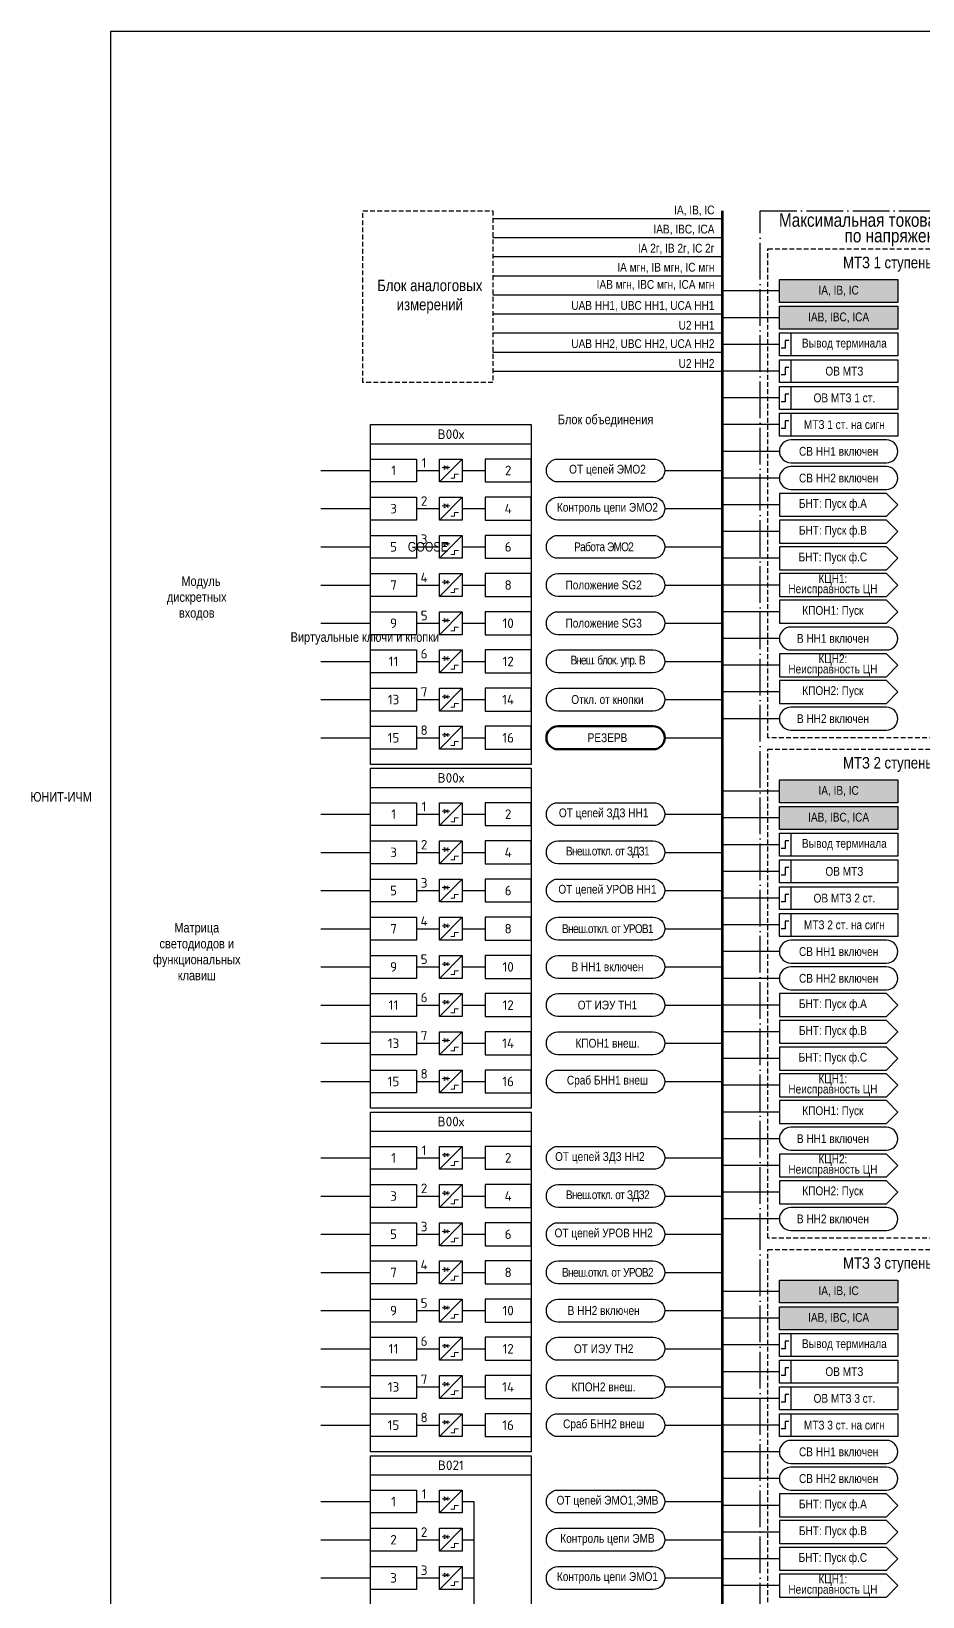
# Model space of a CAD drawing. Header units: millimetres. Extents: x 1657 to 8204, y -558 to 594.
# Drawn here: x 5113.2 to 5346.5, y 171.1 to 581 of the extents above; entities that cross this region are included whole.
import ezdxf
from ezdxf.enums import TextEntityAlignment as Align

# ---------------------------------------------------------------- set-up
doc = ezdxf.new("R2010")
doc.units = ezdxf.units.MM
doc.linetypes.add('ACAD_ISO04W100', pattern=[30, 24, -3, 0, -3])
doc.linetypes.add('штриховая2', pattern=[0.375, 0.25, -0.125])
doc.layers.add('_ОРЗ_0.3', color=7, linetype='Continuous', lineweight=30)
doc.layers.add('TEXT', color=7, linetype='Continuous', lineweight=25)
doc.layers.add('Основная', color=7, linetype='Continuous')
doc.styles.add('2.5_Gost_RD', font='ARIALN.TTF', dxfattribs={"height": 2.5})
doc.styles.add('2.5_ISOCPEUR', font='isocpeur.ttf', dxfattribs={"width": 0.9, "height": 2.5})
doc.styles.add('2.5_ISOCPEUR_1', font='isocpeur.ttf', dxfattribs={"height": 2.5})
doc.styles.add('3.5_Gost_RD', font='ARIALN.TTF', dxfattribs={"height": 3.5})

# ---------------------------------------------------------------- blocks, each defined once
blk = doc.blocks.new('*U42')
at = {"layer": 'Основная', "color": 0}
for p, q in [((0, 0), (2, 0)), ((2, 0), (40, 0)), ((40, 0), (42, 0))]:
    blk.add_line(p, q, dxfattribs=at)
blk = doc.blocks.new('*U55')
at = {"lineweight": 13, "ltscale": 0.25}
blk.add_line((20.25, 1.25), (20.25, 0.25), dxfattribs=at)
for points in [[(0, 3), (12, 3), (12, -3), (0, -3)], [(18, 3), (24, 3), (24, -3), (18, -3)]]:
    blk.add_lwpolyline(points, close=True)
blk.add_lwpolyline([(20.25, 0.75), (19.25, 1.25), (19.25, 0.25), (20.25, 0.75)], dxfattribs=at)
at = {"lineweight": 13, "flags": 128}
for points in [[(19.5, 1.5, 0, 0, 0), (19.5, 2, 0.25, 0, 0), (19.5, 2.5, 0, 0, 0)], [(20, 1.5, 0, 0, 0), (20, 2, 0.25, 0, 0), (20, 2.5, 0, 0, 0)]]:
    blk.add_lwpolyline(points, format="xyseb", dxfattribs=at)
at = {"layer": 'Основная', "color": 0}
blk.add_line((12, 0), (18, 0), dxfattribs=at)
at = {"layer": 'Основная', "ltscale": 0.25}
blk.add_line((24, 3), (18, -3), dxfattribs=at)
at = {"layer": 'Основная', "color": 0, "lineweight": 13}
blk.add_line((18.75, 0.75), (20.75, 0.75), dxfattribs=at)
for p, q in [((21, -2), (22, -2)), ((22, -1), (23, -1)), ((22, -2), (22, -1))]:
    blk.add_line(p, q, dxfattribs=at).dxf.unprotected_set("ltscale", 0)
at = {"layer": 'Основная', "style": '2.5_ISOCPEUR'}
for tag, p in [('ОУ', (3, 6)), ('В', (6, 0)), ('K', (14, 2))]:
    blk.add_attdef(tag, text='', height=2.5, dxfattribs=at).set_placement(p, align=Align.MIDDLE_CENTER)
blk = doc.blocks.new('*U53')
blk.add_lwpolyline([(0, 3), (-12, 3), (-12, -3), (0, -3)], close=True)
at = {"layer": 'Основная', "style": '2.5_ISOCPEUR'}
for tag, p in [('ОУ', (-7, 10)), ('В', (-6, 0))]:
    blk.add_attdef(tag, text='', height=2.5, dxfattribs=at).set_placement(p, align=Align.MIDDLE_CENTER)

msp = doc.modelspace()

# ---------------------------------------------------------------- hatches: boundary and pattern name
at = {"ltscale": 100, "true_color": 0xf7941d}
h = msp.add_hatch(color=30, dxfattribs=at)
h.dxf.hatch_style = 1
h.paths.add_polyline_path([(5309, 516), (5340, 516), (5340, 510), (5309, 510)])
h = msp.add_hatch(color=30, dxfattribs=at)
h.dxf.hatch_style = 1
h.paths.add_polyline_path([(5309, 509), (5340, 509), (5340, 503), (5309, 503)])
h = msp.add_hatch(color=30, dxfattribs=at)
h.dxf.hatch_style = 1
h.paths.add_polyline_path([(5309, 385), (5340, 385), (5340, 379), (5309, 379)])
h = msp.add_hatch(color=30, dxfattribs=at)
h.dxf.hatch_style = 1
h.paths.add_polyline_path([(5309, 378), (5340, 378), (5340, 372), (5309, 372)])
h = msp.add_hatch(color=30, dxfattribs=at)
h.dxf.hatch_style = 1
h.paths.add_polyline_path([(5309, 254), (5340, 254), (5340, 248), (5309, 248)])
h = msp.add_hatch(color=30, dxfattribs=at)
h.dxf.hatch_style = 1
h.paths.add_polyline_path([(5309, 247), (5340, 247), (5340, 241), (5309, 241)])

# ---------------------------------------------------------------- linework, layer by layer
at = {"lineweight": 100, "ltscale": 100}
msp.add_line((5294, 534), (5294, -224), dxfattribs=at)
at = {"ltscale": 100}
for p, q in [((5234, 532), (5294, 532)), ((5234, 527), (5294, 527)), ((5234, 522), (5294, 522)), ((5234, 517), (5294, 517)), ((5309, 513), (5294, 513)), ((5234, 512), (5294, 512)), ((5234, 507), (5294, 507)), ((5309, 506), (5294, 506)), ((5234, 502), (5294, 502)), ((5234, 497), (5294, 497)), ((5309, 499), (5294, 499)), ((5234, 492), (5294, 492)), ((5309, 492), (5294, 492)), ((5309, 485), (5294, 485)), ((5309, 478), (5294, 478)), ((5309, 471), (5294, 471)), ((5279, 466), (5294, 466)), ((5309, 464), (5294, 464)), ((5279, 456), (5294, 456)), ((5309, 457), (5294, 457)), ((5309, 450), (5294, 450)), ((5279, 446), (5294, 446)), ((5309, 443), (5294, 443)), ((5279, 436), (5294, 436)), ((5309, 436), (5294, 436)), ((5309, 429), (5294, 429)), ((5279, 426), (5294, 426)), ((5309, 422), (5294, 422)), ((5279, 416), (5294, 416)), ((5309, 415), (5294, 415)), ((5279, 406), (5294, 406)), ((5309, 408), (5294, 408)), ((5309, 401), (5294, 401)), ((5279, 396), (5294, 396)), ((5309, 382), (5294, 382)), ((5279, 376), (5294, 376)), ((5309, 375), (5294, 375)), ((5279, 366), (5294, 366)), ((5309, 368), (5294, 368)), ((5309, 361), (5294, 361)), ((5279, 356), (5294, 356)), ((5309, 354), (5294, 354)), ((5279, 346), (5294, 346)), ((5309, 347), (5294, 347)), ((5309, 340), (5294, 340)), ((5279, 336), (5294, 336)), ((5309, 333), (5294, 333)), ((5279, 326), (5294, 326)), ((5309, 326), (5294, 326)), ((5279, 316), (5294, 316)), ((5309, 319), (5294, 319)), ((5309, 312), (5294, 312)), ((5279, 306), (5294, 306)), ((5309, 305), (5294, 305)), ((5309, 298), (5294, 298)), ((5309, 291), (5294, 291)), ((5279, 286), (5294, 286)), ((5309, 284), (5294, 284)), ((5279, 276), (5294, 276)), ((5309, 277), (5294, 277)), ((5309, 270), (5294, 270)), ((5279, 266), (5294, 266)), ((5279, 256), (5294, 256)), ((5309, 251), (5294, 251)), ((5279, 246), (5294, 246)), ((5309, 244), (5294, 244)), ((5279, 236), (5294, 236)), ((5309, 237), (5294, 237)), ((5309, 230), (5294, 230)), ((5279, 226), (5294, 226)), ((5309, 223), (5294, 223)), ((5279, 216), (5294, 216)), ((5309, 216), (5294, 216)), ((5309, 209), (5294, 209)), ((5309, 202), (5294, 202)), ((5229, 196), (5229, 136)), ((5279, 196), (5294, 196)), ((5309, 195), (5294, 195)), ((5279, 186), (5294, 186)), ((5309, 188), (5294, 188)), ((5309, 181), (5294, 181)), ((5279, 176), (5294, 176)), ((5309, 174), (5294, 174))]:
    msp.add_line(p, q, dxfattribs=at)
for points in [[(5134, 581), (6134, 581), (6134, -464), (5134, -464)], [(5309, 516), (5340, 516), (5340, 510), (5309, 510)], [(5309, 509), (5340, 509), (5340, 503), (5309, 503)], [(5309, 502), (5312, 502), (5312, 496), (5309, 496)], [(5309, 502), (5340, 502), (5340, 496), (5309, 496)], [(5309, 495), (5312, 495), (5312, 489), (5309, 489)], [(5309, 495), (5340, 495), (5340, 489), (5309, 489)], [(5309, 488), (5312, 488), (5312, 482), (5309, 482)], [(5309, 488), (5340, 488), (5340, 482), (5309, 482)], [(5309, 481), (5312, 481), (5312, 475), (5309, 475)], [(5309, 481), (5340, 481), (5340, 475), (5309, 475)], [(5309, 385), (5340, 385), (5340, 379), (5309, 379)], [(5309, 378), (5340, 378), (5340, 372), (5309, 372)], [(5309, 371), (5312, 371), (5312, 365), (5309, 365)], [(5309, 371), (5340, 371), (5340, 365), (5309, 365)], [(5309, 364), (5312, 364), (5312, 358), (5309, 358)], [(5309, 364), (5340, 364), (5340, 358), (5309, 358)], [(5309, 357), (5312, 357), (5312, 351), (5309, 351)], [(5309, 357), (5340, 357), (5340, 351), (5309, 351)], [(5309, 350), (5312, 350), (5312, 344), (5309, 344)], [(5309, 350), (5340, 350), (5340, 344), (5309, 344)], [(5309, 254), (5340, 254), (5340, 248), (5309, 248)], [(5309, 247), (5340, 247), (5340, 241), (5309, 241)], [(5309, 240), (5312, 240), (5312, 234), (5309, 234)], [(5309, 240), (5340, 240), (5340, 234), (5309, 234)], [(5309, 233), (5312, 233), (5312, 227), (5309, 227)], [(5309, 233), (5340, 233), (5340, 227), (5309, 227)], [(5309, 226), (5312, 226), (5312, 220), (5309, 220)], [(5309, 226), (5340, 226), (5340, 220), (5309, 220)], [(5309, 219), (5312, 219), (5312, 213), (5309, 213)], [(5309, 219), (5340, 219), (5340, 213), (5309, 213)]]:
    msp.add_lwpolyline(points, close=True, dxfattribs=at)
at = {"linetype": 'штриховая2', "ltscale": 5}
for points in [[(5200, 534), (5234, 534), (5234, 489), (5200, 489)], [(5306, 524), (5387, 524), (5387, 396), (5306, 396)], [(5306, 393), (5387, 393), (5387, 265), (5306, 265)], [(5306, 262), (5387, 262), (5387, 134), (5306, 134)]]:
    msp.add_lwpolyline(points, close=True, dxfattribs=at)
at = {"color": 251, "linetype": 'ACAD_ISO04W100', "lineweight": 30, "ltscale": 0.4, "true_color": 0x58595b}
msp.add_lwpolyline([(5304, 534), (5389, 534), (5389, -89), (5304, -89)], close=True, dxfattribs=at)
at = {"lineweight": 30, "ltscale": 100}
for points in [[(5311.5, 500), (5310.5, 500), (5310.5, 498), (5309.5, 498)], [(5311.5, 493), (5310.5, 493), (5310.5, 491), (5309.5, 491)], [(5311.5, 486), (5310.5, 486), (5310.5, 484), (5309.5, 484)], [(5311.5, 479), (5310.5, 479), (5310.5, 477), (5309.5, 477)], [(5311.5, 369), (5310.5, 369), (5310.5, 367), (5309.5, 367)], [(5311.5, 362), (5310.5, 362), (5310.5, 360), (5309.5, 360)], [(5311.5, 355), (5310.5, 355), (5310.5, 353), (5309.5, 353)], [(5311.5, 348), (5310.5, 348), (5310.5, 346), (5309.5, 346)], [(5311.5, 238), (5310.5, 238), (5310.5, 236), (5309.5, 236)], [(5311.5, 231), (5310.5, 231), (5310.5, 229), (5309.5, 229)], [(5311.5, 224), (5310.5, 224), (5310.5, 222), (5309.5, 222)], [(5311.5, 217), (5310.5, 217), (5310.5, 215), (5309.5, 215)]]:
    msp.add_lwpolyline(points, dxfattribs=at)
at = {"ltscale": 100}
for points in [[(5312, 468), (5337, 468, 1), (5337, 474), (5312, 474, 1)], [(5312, 461), (5337, 461, 1), (5337, 467), (5312, 467, 1)], [(5251, 433, -1), (5251, 439), (5276, 439, -1), (5276, 433)], [(5251, 423, -1), (5251, 429), (5276, 429, -1), (5276, 423)], [(5312, 419), (5337, 419, 1), (5337, 425), (5312, 425, 1)], [(5312, 398), (5337, 398, 1), (5337, 404), (5312, 404, 1)], [(5312, 337), (5337, 337, 1), (5337, 343), (5312, 343, 1)], [(5312, 330), (5337, 330, 1), (5337, 336), (5312, 336, 1)], [(5312, 288), (5337, 288, 1), (5337, 294), (5312, 294, 1)], [(5312, 267), (5337, 267, 1), (5337, 273), (5312, 273, 1)], [(5312, 206), (5337, 206, 1), (5337, 212), (5312, 212, 1)], [(5312, 199), (5337, 199, 1), (5337, 205), (5312, 205, 1)]]:
    msp.add_lwpolyline(points, format="xyb", close=True, dxfattribs=at)
at = {"color": 85, "ltscale": 100, "true_color": 0x58ba48}
for points in [[(5251, 463, -1), (5251, 469), (5276, 469, -1), (5276, 463)], [(5251, 453, -1), (5251, 459), (5276, 459, -1), (5276, 453)], [(5251, 443, -1), (5251, 449), (5276, 449, -1), (5276, 443)], [(5251, 283, -1), (5251, 289), (5276, 289, -1), (5276, 283)], [(5251, 273, -1), (5251, 279), (5276, 279, -1), (5276, 273)]]:
    msp.add_lwpolyline(points, format="xyb", close=True, dxfattribs=at)
at = {"ltscale": 100}
for points in [[(5189, 466), (5202, 466)], [(5226, 466), (5232, 466)], [(5340, 457), (5337, 460), (5309, 460), (5309, 454), (5337, 454), (5340, 457)], [(5189, 456), (5202, 456)], [(5226, 456), (5232, 456)], [(5340, 450), (5337, 453), (5309, 453), (5309, 447), (5337, 447), (5340, 450)], [(5189, 446), (5202, 446)], [(5226, 446), (5232, 446)], [(5340, 443), (5337, 446), (5309, 446), (5309, 440), (5337, 440), (5340, 443)], [(5340, 436), (5337, 439), (5309, 439), (5309, 433), (5337, 433), (5340, 436)], [(5189, 436), (5202, 436)], [(5226, 436), (5232, 436)], [(5340, 429), (5337, 432), (5309, 432), (5309, 426), (5337, 426), (5340, 429)], [(5189, 426), (5202, 426)], [(5226, 426), (5232, 426)], [(5189, 416), (5202, 416)], [(5226, 416), (5232, 416)], [(5340, 415), (5337, 418), (5309, 418), (5309, 412), (5337, 412), (5340, 415)], [(5340, 408), (5337, 411), (5309, 411), (5309, 405), (5337, 405), (5340, 408)], [(5189, 406), (5202, 406)], [(5226, 406), (5232, 406)], [(5189, 396), (5202, 396)], [(5226, 396), (5232, 396)], [(5189, 376), (5202, 376)], [(5226, 376), (5232, 376)], [(5189, 366), (5202, 366)], [(5226, 366), (5232, 366)], [(5189, 356), (5202, 356)], [(5226, 356), (5232, 356)], [(5189, 346), (5202, 346)], [(5226, 346), (5232, 346)], [(5189, 336), (5202, 336)], [(5226, 336), (5232, 336)], [(5340, 326), (5337, 329), (5309, 329), (5309, 323), (5337, 323), (5340, 326)], [(5189, 326), (5202, 326)], [(5226, 326), (5232, 326)], [(5340, 319), (5337, 322), (5309, 322), (5309, 316), (5337, 316), (5340, 319)], [(5189, 316), (5202, 316)], [(5226, 316), (5232, 316)], [(5340, 312), (5337, 315), (5309, 315), (5309, 309), (5337, 309), (5340, 312)], [(5340, 305), (5337, 308), (5309, 308), (5309, 302), (5337, 302), (5340, 305)], [(5189, 306), (5202, 306)], [(5226, 306), (5232, 306)], [(5340, 298), (5337, 301), (5309, 301), (5309, 295), (5337, 295), (5340, 298)], [(5340, 284), (5337, 287), (5309, 287), (5309, 281), (5337, 281), (5340, 284)], [(5189, 286), (5202, 286)], [(5226, 286), (5232, 286)], [(5340, 277), (5337, 280), (5309, 280), (5309, 274), (5337, 274), (5340, 277)], [(5189, 276), (5202, 276)], [(5226, 276), (5232, 276)], [(5189, 266), (5202, 266)], [(5226, 266), (5232, 266)], [(5189, 256), (5202, 256)], [(5226, 256), (5232, 256)], [(5189, 246), (5202, 246)], [(5226, 246), (5232, 246)], [(5189, 236), (5202, 236)], [(5226, 236), (5232, 236)], [(5189, 226), (5202, 226)], [(5226, 226), (5232, 226)], [(5189, 216), (5202, 216)], [(5226, 216), (5232, 216)], [(5340, 195), (5337, 198), (5309, 198), (5309, 192), (5337, 192), (5340, 195)], [(5189, 196), (5202, 196)], [(5226, 196), (5229, 196)], [(5340, 188), (5337, 191), (5309, 191), (5309, 185), (5337, 185), (5340, 188)], [(5189, 186), (5202, 186)], [(5226, 186), (5229, 186)], [(5340, 181), (5337, 184), (5309, 184), (5309, 178), (5337, 178), (5340, 181)], [(5340, 174), (5337, 177), (5309, 177), (5309, 171), (5337, 171), (5340, 174)], [(5189, 176), (5202, 176)], [(5226, 176), (5229, 176)]]:
    msp.add_lwpolyline(points, dxfattribs=at)
at = {"color": 6, "ltscale": 100}
for points in [[(5251, 413, -1), (5251, 419), (5276, 419, -1), (5276, 413)], [(5251, 403, -1), (5251, 409), (5276, 409, -1), (5276, 403)]]:
    msp.add_lwpolyline(points, format="xyb", close=True, dxfattribs=at)
at = {"color": 8, "lineweight": 50, "ltscale": 100}
msp.add_lwpolyline([(5251, 393, -1), (5251, 399), (5276, 399, -1), (5276, 393)], format="xyb", close=True, dxfattribs=at)
at = {"color": 3, "ltscale": 100}
for points in [[(5251, 373, -1), (5251, 379), (5276, 379, -1), (5276, 373)], [(5251, 363, -1), (5251, 369), (5276, 369, -1), (5276, 363)]]:
    msp.add_lwpolyline(points, format="xyb", close=True, dxfattribs=at)
at = {"color": 4, "ltscale": 100}
for points in [[(5251, 353, -1), (5251, 359), (5276, 359, -1), (5276, 353)], [(5251, 343, -1), (5251, 349), (5276, 349, -1), (5276, 343)], [(5251, 333, -1), (5251, 339), (5276, 339, -1), (5276, 333)]]:
    msp.add_lwpolyline(points, format="xyb", close=True, dxfattribs=at)
at = {"color": 5, "ltscale": 100}
for points in [[(5251, 323, -1), (5251, 329), (5276, 329, -1), (5276, 323)], [(5251, 313, -1), (5251, 319), (5276, 319, -1), (5276, 313)], [(5251, 303, -1), (5251, 309), (5276, 309, -1), (5276, 303)]]:
    msp.add_lwpolyline(points, format="xyb", close=True, dxfattribs=at)
at = {"color": 152, "ltscale": 100, "true_color": 0x2776bb}
for points in [[(5251, 263, -1), (5251, 269), (5276, 269, -1), (5276, 263)], [(5251, 253, -1), (5251, 259), (5276, 259, -1), (5276, 253)], [(5251, 243, -1), (5251, 249), (5276, 249, -1), (5276, 243)]]:
    msp.add_lwpolyline(points, format="xyb", close=True, dxfattribs=at)
at = {"color": 162, "ltscale": 100, "true_color": 0x2234e6}
for points in [[(5251, 233, -1), (5251, 239), (5276, 239, -1), (5276, 233)], [(5251, 223, -1), (5251, 229), (5276, 229, -1), (5276, 223)], [(5251, 213, -1), (5251, 219), (5276, 219, -1), (5276, 213)]]:
    msp.add_lwpolyline(points, format="xyb", close=True, dxfattribs=at)
at = {"color": 30, "ltscale": 100, "true_color": 0xf26722}
for points in [[(5251, 193, -1), (5251, 199), (5276, 199, -1), (5276, 193)], [(5251, 183, -1), (5251, 189), (5276, 189, -1), (5276, 183)], [(5251, 173, -1), (5251, 179), (5276, 179, -1), (5276, 173)]]:
    msp.add_lwpolyline(points, format="xyb", close=True, dxfattribs=at)
at = {"layer": '_ОРЗ_0.3', "ltscale": 100}
for points in [[(5202, 478), (5244, 478), (5244, 389), (5202, 389)], [(5202, 388), (5244, 388), (5244, 299), (5202, 299)], [(5202, 298), (5244, 298), (5244, 209), (5202, 209)], [(5202, 208), (5244, 208), (5244, 59), (5202, 59)]]:
    msp.add_lwpolyline(points, close=True, dxfattribs=at)

# ---------------------------------------------------------------- block references
at = {"ltscale": 0.25}
for p in [(5202, 473), (5202, 383), (5202, 293), (5202, 203)]:
    msp.add_blockref('*U42', p, dxfattribs=at)
at = {"layer": '_ОРЗ_0.3', "ltscale": 0.25}
ref = msp.add_blockref('*U55', (5202, 466), dxfattribs=at)
ref.add_attrib('В', '1', dxfattribs={"layer": 'Основная', "height": 2.5, "style": '2.5_ISOCPEUR'}).set_placement((5208, 466), align=Align.MIDDLE_CENTER)
ref.add_attrib('K', '1', dxfattribs={"layer": 'Основная', "height": 2.5, "style": '2.5_ISOCPEUR'}).set_placement((5216, 468), align=Align.MIDDLE_CENTER)
ref = msp.add_blockref('*U53', (5244, 466), dxfattribs=at)
ref.add_attrib('В', '2', dxfattribs={"layer": 'Основная', "height": 2.5, "style": '2.5_ISOCPEUR'}).set_placement((5238, 466), align=Align.MIDDLE_CENTER)
ref = msp.add_blockref('*U55', (5202, 456), dxfattribs=at)
ref.add_attrib('В', '3', dxfattribs={"layer": 'Основная', "height": 2.5, "style": '2.5_ISOCPEUR'}).set_placement((5208, 456), align=Align.MIDDLE_CENTER)
ref.add_attrib('K', '2', dxfattribs={"layer": 'Основная', "height": 2.5, "style": '2.5_ISOCPEUR'}).set_placement((5216, 458), align=Align.MIDDLE_CENTER)
ref = msp.add_blockref('*U53', (5244, 456), dxfattribs=at)
ref.add_attrib('В', '4', dxfattribs={"layer": 'Основная', "height": 2.5, "style": '2.5_ISOCPEUR'}).set_placement((5238, 456), align=Align.MIDDLE_CENTER)
ref = msp.add_blockref('*U55', (5202, 446), dxfattribs=at)
ref.add_attrib('В', '5', dxfattribs={"layer": 'Основная', "height": 2.5, "style": '2.5_ISOCPEUR'}).set_placement((5208, 446), align=Align.MIDDLE_CENTER)
ref.add_attrib('K', '3', dxfattribs={"layer": 'Основная', "height": 2.5, "style": '2.5_ISOCPEUR'}).set_placement((5216, 448), align=Align.MIDDLE_CENTER)
ref = msp.add_blockref('*U53', (5244, 446), dxfattribs=at)
ref.add_attrib('В', '6', dxfattribs={"layer": 'Основная', "height": 2.5, "style": '2.5_ISOCPEUR'}).set_placement((5238, 446), align=Align.MIDDLE_CENTER)
ref = msp.add_blockref('*U55', (5202, 436), dxfattribs=at)
ref.add_attrib('В', '7', dxfattribs={"layer": 'Основная', "height": 2.5, "style": '2.5_ISOCPEUR'}).set_placement((5208, 436), align=Align.MIDDLE_CENTER)
ref.add_attrib('K', '4', dxfattribs={"layer": 'Основная', "height": 2.5, "style": '2.5_ISOCPEUR'}).set_placement((5216, 438), align=Align.MIDDLE_CENTER)
ref = msp.add_blockref('*U53', (5244, 436), dxfattribs=at)
ref.add_attrib('В', '8', dxfattribs={"layer": 'Основная', "height": 2.5, "style": '2.5_ISOCPEUR'}).set_placement((5238, 436), align=Align.MIDDLE_CENTER)
ref = msp.add_blockref('*U55', (5202, 426), dxfattribs=at)
ref.add_attrib('В', '9', dxfattribs={"layer": 'Основная', "height": 2.5, "style": '2.5_ISOCPEUR'}).set_placement((5208, 426), align=Align.MIDDLE_CENTER)
ref.add_attrib('K', '5', dxfattribs={"layer": 'Основная', "height": 2.5, "style": '2.5_ISOCPEUR'}).set_placement((5216, 428), align=Align.MIDDLE_CENTER)
ref = msp.add_blockref('*U53', (5244, 426), dxfattribs=at)
ref.add_attrib('В', '10', dxfattribs={"layer": 'Основная', "height": 2.5, "style": '2.5_ISOCPEUR'}).set_placement((5238, 426), align=Align.MIDDLE_CENTER)
ref = msp.add_blockref('*U55', (5202, 416), dxfattribs=at)
ref.add_attrib('В', '11', dxfattribs={"layer": 'Основная', "height": 2.5, "style": '2.5_ISOCPEUR'}).set_placement((5208, 416), align=Align.MIDDLE_CENTER)
ref.add_attrib('K', '6', dxfattribs={"layer": 'Основная', "height": 2.5, "style": '2.5_ISOCPEUR'}).set_placement((5216, 418), align=Align.MIDDLE_CENTER)
ref = msp.add_blockref('*U53', (5244, 416), dxfattribs=at)
ref.add_attrib('В', '12', dxfattribs={"layer": 'Основная', "height": 2.5, "style": '2.5_ISOCPEUR'}).set_placement((5238, 416), align=Align.MIDDLE_CENTER)
ref = msp.add_blockref('*U55', (5202, 406), dxfattribs=at)
ref.add_attrib('В', '13', dxfattribs={"layer": 'Основная', "height": 2.5, "style": '2.5_ISOCPEUR'}).set_placement((5208, 406), align=Align.MIDDLE_CENTER)
ref.add_attrib('K', '7', dxfattribs={"layer": 'Основная', "height": 2.5, "style": '2.5_ISOCPEUR'}).set_placement((5216, 408), align=Align.MIDDLE_CENTER)
ref = msp.add_blockref('*U53', (5244, 406), dxfattribs=at)
ref.add_attrib('В', '14', dxfattribs={"layer": 'Основная', "height": 2.5, "style": '2.5_ISOCPEUR'}).set_placement((5238, 406), align=Align.MIDDLE_CENTER)
ref = msp.add_blockref('*U55', (5202, 396), dxfattribs=at)
ref.add_attrib('В', '15', dxfattribs={"layer": 'Основная', "height": 2.5, "style": '2.5_ISOCPEUR'}).set_placement((5208, 396), align=Align.MIDDLE_CENTER)
ref.add_attrib('K', '8', dxfattribs={"layer": 'Основная', "height": 2.5, "style": '2.5_ISOCPEUR'}).set_placement((5216, 398), align=Align.MIDDLE_CENTER)
ref = msp.add_blockref('*U53', (5244, 396), dxfattribs=at)
ref.add_attrib('В', '16', dxfattribs={"layer": 'Основная', "height": 2.5, "style": '2.5_ISOCPEUR'}).set_placement((5238, 396), align=Align.MIDDLE_CENTER)
ref = msp.add_blockref('*U55', (5202, 376), dxfattribs=at)
ref.add_attrib('В', '1', dxfattribs={"layer": 'Основная', "height": 2.5, "style": '2.5_ISOCPEUR'}).set_placement((5208, 376), align=Align.MIDDLE_CENTER)
ref.add_attrib('K', '1', dxfattribs={"layer": 'Основная', "height": 2.5, "style": '2.5_ISOCPEUR'}).set_placement((5216, 378), align=Align.MIDDLE_CENTER)
ref = msp.add_blockref('*U53', (5244, 376), dxfattribs=at)
ref.add_attrib('В', '2', dxfattribs={"layer": 'Основная', "height": 2.5, "style": '2.5_ISOCPEUR'}).set_placement((5238, 376), align=Align.MIDDLE_CENTER)
ref = msp.add_blockref('*U55', (5202, 366), dxfattribs=at)
ref.add_attrib('В', '3', dxfattribs={"layer": 'Основная', "height": 2.5, "style": '2.5_ISOCPEUR'}).set_placement((5208, 366), align=Align.MIDDLE_CENTER)
ref.add_attrib('K', '2', dxfattribs={"layer": 'Основная', "height": 2.5, "style": '2.5_ISOCPEUR'}).set_placement((5216, 368), align=Align.MIDDLE_CENTER)
ref = msp.add_blockref('*U53', (5244, 366), dxfattribs=at)
ref.add_attrib('В', '4', dxfattribs={"layer": 'Основная', "height": 2.5, "style": '2.5_ISOCPEUR'}).set_placement((5238, 366), align=Align.MIDDLE_CENTER)
ref = msp.add_blockref('*U55', (5202, 356), dxfattribs=at)
ref.add_attrib('В', '5', dxfattribs={"layer": 'Основная', "height": 2.5, "style": '2.5_ISOCPEUR'}).set_placement((5208, 356), align=Align.MIDDLE_CENTER)
ref.add_attrib('K', '3', dxfattribs={"layer": 'Основная', "height": 2.5, "style": '2.5_ISOCPEUR'}).set_placement((5216, 358), align=Align.MIDDLE_CENTER)
ref = msp.add_blockref('*U53', (5244, 356), dxfattribs=at)
ref.add_attrib('В', '6', dxfattribs={"layer": 'Основная', "height": 2.5, "style": '2.5_ISOCPEUR'}).set_placement((5238, 356), align=Align.MIDDLE_CENTER)
ref = msp.add_blockref('*U55', (5202, 346), dxfattribs=at)
ref.add_attrib('В', '7', dxfattribs={"layer": 'Основная', "height": 2.5, "style": '2.5_ISOCPEUR'}).set_placement((5208, 346), align=Align.MIDDLE_CENTER)
ref.add_attrib('K', '4', dxfattribs={"layer": 'Основная', "height": 2.5, "style": '2.5_ISOCPEUR'}).set_placement((5216, 348), align=Align.MIDDLE_CENTER)
ref = msp.add_blockref('*U53', (5244, 346), dxfattribs=at)
ref.add_attrib('В', '8', dxfattribs={"layer": 'Основная', "height": 2.5, "style": '2.5_ISOCPEUR'}).set_placement((5238, 346), align=Align.MIDDLE_CENTER)
ref = msp.add_blockref('*U55', (5202, 336), dxfattribs=at)
ref.add_attrib('В', '9', dxfattribs={"layer": 'Основная', "height": 2.5, "style": '2.5_ISOCPEUR'}).set_placement((5208, 336), align=Align.MIDDLE_CENTER)
ref.add_attrib('K', '5', dxfattribs={"layer": 'Основная', "height": 2.5, "style": '2.5_ISOCPEUR'}).set_placement((5216, 338), align=Align.MIDDLE_CENTER)
ref = msp.add_blockref('*U53', (5244, 336), dxfattribs=at)
ref.add_attrib('В', '10', dxfattribs={"layer": 'Основная', "height": 2.5, "style": '2.5_ISOCPEUR'}).set_placement((5238, 336), align=Align.MIDDLE_CENTER)
ref = msp.add_blockref('*U55', (5202, 326), dxfattribs=at)
ref.add_attrib('В', '11', dxfattribs={"layer": 'Основная', "height": 2.5, "style": '2.5_ISOCPEUR'}).set_placement((5208, 326), align=Align.MIDDLE_CENTER)
ref.add_attrib('K', '6', dxfattribs={"layer": 'Основная', "height": 2.5, "style": '2.5_ISOCPEUR'}).set_placement((5216, 328), align=Align.MIDDLE_CENTER)
ref = msp.add_blockref('*U53', (5244, 326), dxfattribs=at)
ref.add_attrib('В', '12', dxfattribs={"layer": 'Основная', "height": 2.5, "style": '2.5_ISOCPEUR'}).set_placement((5238, 326), align=Align.MIDDLE_CENTER)
ref = msp.add_blockref('*U55', (5202, 316), dxfattribs=at)
ref.add_attrib('В', '13', dxfattribs={"layer": 'Основная', "height": 2.5, "style": '2.5_ISOCPEUR'}).set_placement((5208, 316), align=Align.MIDDLE_CENTER)
ref.add_attrib('K', '7', dxfattribs={"layer": 'Основная', "height": 2.5, "style": '2.5_ISOCPEUR'}).set_placement((5216, 318), align=Align.MIDDLE_CENTER)
ref = msp.add_blockref('*U53', (5244, 316), dxfattribs=at)
ref.add_attrib('В', '14', dxfattribs={"layer": 'Основная', "height": 2.5, "style": '2.5_ISOCPEUR'}).set_placement((5238, 316), align=Align.MIDDLE_CENTER)
ref = msp.add_blockref('*U55', (5202, 306), dxfattribs=at)
ref.add_attrib('В', '15', dxfattribs={"layer": 'Основная', "height": 2.5, "style": '2.5_ISOCPEUR'}).set_placement((5208, 306), align=Align.MIDDLE_CENTER)
ref.add_attrib('K', '8', dxfattribs={"layer": 'Основная', "height": 2.5, "style": '2.5_ISOCPEUR'}).set_placement((5216, 308), align=Align.MIDDLE_CENTER)
ref = msp.add_blockref('*U53', (5244, 306), dxfattribs=at)
ref.add_attrib('В', '16', dxfattribs={"layer": 'Основная', "height": 2.5, "style": '2.5_ISOCPEUR'}).set_placement((5238, 306), align=Align.MIDDLE_CENTER)
ref = msp.add_blockref('*U55', (5202, 286), dxfattribs=at)
ref.add_attrib('В', '1', dxfattribs={"layer": 'Основная', "height": 2.5, "style": '2.5_ISOCPEUR'}).set_placement((5208, 286), align=Align.MIDDLE_CENTER)
ref.add_attrib('K', '1', dxfattribs={"layer": 'Основная', "height": 2.5, "style": '2.5_ISOCPEUR'}).set_placement((5216, 288), align=Align.MIDDLE_CENTER)
ref = msp.add_blockref('*U53', (5244, 286), dxfattribs=at)
ref.add_attrib('В', '2', dxfattribs={"layer": 'Основная', "height": 2.5, "style": '2.5_ISOCPEUR'}).set_placement((5238, 286), align=Align.MIDDLE_CENTER)
ref = msp.add_blockref('*U55', (5202, 276), dxfattribs=at)
ref.add_attrib('В', '3', dxfattribs={"layer": 'Основная', "height": 2.5, "style": '2.5_ISOCPEUR'}).set_placement((5208, 276), align=Align.MIDDLE_CENTER)
ref.add_attrib('K', '2', dxfattribs={"layer": 'Основная', "height": 2.5, "style": '2.5_ISOCPEUR'}).set_placement((5216, 278), align=Align.MIDDLE_CENTER)
ref = msp.add_blockref('*U53', (5244, 276), dxfattribs=at)
ref.add_attrib('В', '4', dxfattribs={"layer": 'Основная', "height": 2.5, "style": '2.5_ISOCPEUR'}).set_placement((5238, 276), align=Align.MIDDLE_CENTER)
ref = msp.add_blockref('*U55', (5202, 266), dxfattribs=at)
ref.add_attrib('В', '5', dxfattribs={"layer": 'Основная', "height": 2.5, "style": '2.5_ISOCPEUR'}).set_placement((5208, 266), align=Align.MIDDLE_CENTER)
ref.add_attrib('K', '3', dxfattribs={"layer": 'Основная', "height": 2.5, "style": '2.5_ISOCPEUR'}).set_placement((5216, 268), align=Align.MIDDLE_CENTER)
ref = msp.add_blockref('*U53', (5244, 266), dxfattribs=at)
ref.add_attrib('В', '6', dxfattribs={"layer": 'Основная', "height": 2.5, "style": '2.5_ISOCPEUR'}).set_placement((5238, 266), align=Align.MIDDLE_CENTER)
ref = msp.add_blockref('*U55', (5202, 256), dxfattribs=at)
ref.add_attrib('В', '7', dxfattribs={"layer": 'Основная', "height": 2.5, "style": '2.5_ISOCPEUR'}).set_placement((5208, 256), align=Align.MIDDLE_CENTER)
ref.add_attrib('K', '4', dxfattribs={"layer": 'Основная', "height": 2.5, "style": '2.5_ISOCPEUR'}).set_placement((5216, 258), align=Align.MIDDLE_CENTER)
ref = msp.add_blockref('*U53', (5244, 256), dxfattribs=at)
ref.add_attrib('В', '8', dxfattribs={"layer": 'Основная', "height": 2.5, "style": '2.5_ISOCPEUR'}).set_placement((5238, 256), align=Align.MIDDLE_CENTER)
ref = msp.add_blockref('*U55', (5202, 246), dxfattribs=at)
ref.add_attrib('В', '9', dxfattribs={"layer": 'Основная', "height": 2.5, "style": '2.5_ISOCPEUR'}).set_placement((5208, 246), align=Align.MIDDLE_CENTER)
ref.add_attrib('K', '5', dxfattribs={"layer": 'Основная', "height": 2.5, "style": '2.5_ISOCPEUR'}).set_placement((5216, 248), align=Align.MIDDLE_CENTER)
ref = msp.add_blockref('*U53', (5244, 246), dxfattribs=at)
ref.add_attrib('В', '10', dxfattribs={"layer": 'Основная', "height": 2.5, "style": '2.5_ISOCPEUR'}).set_placement((5238, 246), align=Align.MIDDLE_CENTER)
ref = msp.add_blockref('*U55', (5202, 236), dxfattribs=at)
ref.add_attrib('В', '11', dxfattribs={"layer": 'Основная', "height": 2.5, "style": '2.5_ISOCPEUR'}).set_placement((5208, 236), align=Align.MIDDLE_CENTER)
ref.add_attrib('K', '6', dxfattribs={"layer": 'Основная', "height": 2.5, "style": '2.5_ISOCPEUR'}).set_placement((5216, 238), align=Align.MIDDLE_CENTER)
ref = msp.add_blockref('*U53', (5244, 236), dxfattribs=at)
ref.add_attrib('В', '12', dxfattribs={"layer": 'Основная', "height": 2.5, "style": '2.5_ISOCPEUR'}).set_placement((5238, 236), align=Align.MIDDLE_CENTER)
ref = msp.add_blockref('*U55', (5202, 226), dxfattribs=at)
ref.add_attrib('В', '13', dxfattribs={"layer": 'Основная', "height": 2.5, "style": '2.5_ISOCPEUR'}).set_placement((5208, 226), align=Align.MIDDLE_CENTER)
ref.add_attrib('K', '7', dxfattribs={"layer": 'Основная', "height": 2.5, "style": '2.5_ISOCPEUR'}).set_placement((5216, 228), align=Align.MIDDLE_CENTER)
ref = msp.add_blockref('*U53', (5244, 226), dxfattribs=at)
ref.add_attrib('В', '14', dxfattribs={"layer": 'Основная', "height": 2.5, "style": '2.5_ISOCPEUR'}).set_placement((5238, 226), align=Align.MIDDLE_CENTER)
ref = msp.add_blockref('*U55', (5202, 216), dxfattribs=at)
ref.add_attrib('В', '15', dxfattribs={"layer": 'Основная', "height": 2.5, "style": '2.5_ISOCPEUR'}).set_placement((5208, 216), align=Align.MIDDLE_CENTER)
ref.add_attrib('K', '8', dxfattribs={"layer": 'Основная', "height": 2.5, "style": '2.5_ISOCPEUR'}).set_placement((5216, 218), align=Align.MIDDLE_CENTER)
ref = msp.add_blockref('*U53', (5244, 216), dxfattribs=at)
ref.add_attrib('В', '16', dxfattribs={"layer": 'Основная', "height": 2.5, "style": '2.5_ISOCPEUR'}).set_placement((5238, 216), align=Align.MIDDLE_CENTER)
ref = msp.add_blockref('*U55', (5202, 196), dxfattribs=at)
ref.add_attrib('В', '1', dxfattribs={"layer": 'Основная', "height": 2.5, "style": '2.5_ISOCPEUR'}).set_placement((5208, 196), align=Align.MIDDLE_CENTER)
ref.add_attrib('K', '1', dxfattribs={"layer": 'Основная', "height": 2.5, "style": '2.5_ISOCPEUR'}).set_placement((5216, 198), align=Align.MIDDLE_CENTER)
ref = msp.add_blockref('*U55', (5202, 186), dxfattribs=at)
ref.add_attrib('В', '2', dxfattribs={"layer": 'Основная', "height": 2.5, "style": '2.5_ISOCPEUR'}).set_placement((5208, 186), align=Align.MIDDLE_CENTER)
ref.add_attrib('K', '2', dxfattribs={"layer": 'Основная', "height": 2.5, "style": '2.5_ISOCPEUR'}).set_placement((5216, 188), align=Align.MIDDLE_CENTER)
ref = msp.add_blockref('*U55', (5202, 176), dxfattribs=at)
ref.add_attrib('В', '3', dxfattribs={"layer": 'Основная', "height": 2.5, "style": '2.5_ISOCPEUR'}).set_placement((5208, 176), align=Align.MIDDLE_CENTER)
ref.add_attrib('K', '3', dxfattribs={"layer": 'Основная', "height": 2.5, "style": '2.5_ISOCPEUR'}).set_placement((5216, 178), align=Align.MIDDLE_CENTER)

# ---------------------------------------------------------------- texts
at = {"color": 0, "ltscale": 100, "char_height": 2.3, "style": '2.5_Gost_RD'}
for s, insert, width, attachment_point in [('\\pxqr;{\\C256;IA, IB, IC}', (5292, 534), 23.725, 6), ('\\pxqc;{\\C256;IA, IB, IC}', (5324.5, 513), 23.725, 5), ('{\\C256;U2 НН1}', (5292, 504), 23.725, 6), ('\\pxqc;{\\C256;IAB, IBC, ICA}', (5324.5, 506), 23.725, 5), ('\\pxsm0.7;{\\C256;Вывод терминала}', (5326, 499), 28, 5), ('{\\C256;U2 НН2}', (5292, 494), 23.725, 6), ('\\pxsm0.7;{\\C256;МТЗ 1 ст. на сигн}', (5326, 478), 28, 5), ('\\pxqc;{\\C256;IA, IB, IC}', (5324.5, 382), 23.725, 5), ('\\pxqc;{\\C256;IAB, IBC, ICA}', (5324.5, 375), 23.725, 5), ('\\pxsm0.7;{\\C256;Вывод терминала}', (5326, 368), 28, 5), ('\\pxsm0.7;{\\C256;МТЗ 2 ст. на сигн}', (5326, 347), 28, 5), ('\\pxqc;{\\C256;IA, IB, IC}', (5324.5, 251), 23.725, 5), ('\\pxqc;{\\C256;IAB, IBC, ICA}', (5324.5, 244), 23.725, 5), ('\\pxsm0.7;{\\C256;Вывод терминала}', (5326, 237), 28, 5), ('\\pxsm0.7;{\\C256;МТЗ 3 ст. на сигн}', (5326, 216), 28, 5)]:
    msp.add_mtext(s, dxfattribs=dict(at, insert=insert, width=width, attachment_point=attachment_point))
at = {"color": 30, "ltscale": 100, "true_color": 0xf7941d, "attachment_point": 5, "style": '3.5_Gost_RD'}
for s, insert, char_height, width in [('\\pxsm0.7;{\\C30;\\c1938679;Максимальная токовая защита с пуском по напряжению (МТЗ)}', (5346.5, 529), 3.5, 76.8816), ('{\\C30;\\c1938679;МТЗ 1 ступень (МТЗ 1 ст.)}', (5346.5, 520), 3, 81), ('МТЗ 2 ступень (МТЗ 2 ст.)', (5346.5, 389), 3, 81), ('МТЗ 3 ступень (МТЗ 3 ст.)', (5346.5, 258), 3, 81)]:
    msp.add_mtext(s, dxfattribs=dict(at, insert=insert, char_height=char_height, width=width))
at = {"color": 2, "ltscale": 100, "char_height": 2.3, "attachment_point": 6, "style": '2.5_Gost_RD'}
for s, insert, width in [('\\pxqr;{\\C256;IAB, IBC, ICA}', (5292, 529), 23.725), ('\\pxqr;{\\C256;IA 2г, IB 2г, IC 2г}', (5292, 524), 23.725), ('{\\C256;IA мгн, IB мгн, IC мгн}', (5292, 519), 35), ('{\\C256;IAB мгн, IBC мгн, ICA мгн}', (5292, 514.5), 38), ('\\pxqr;{\\C256;UAB НН1, UBC НН1, UCA НН1}', (5292, 509), 41.873), ('\\pxqr;{\\C256;UAB НН2, UBC НН2, UCA НН2}', (5292, 499), 41.873)]:
    msp.add_mtext(s, dxfattribs=dict(at, insert=insert, width=width))
at = {"ltscale": 100, "attachment_point": 5, "style": '2.5_Gost_RD'}
for s, insert, char_height, width in [('\\pxsm0.7;Блок объединения', (5263.5, 479), 2.5, 41), ('СВ НН1 включен', (5324.5, 471), 2.3, 31), ('СВ НН2 включен', (5324.5, 464), 2.3, 31), ('\\pxsm0.7;КЦН1: Неисправность ЦН', (5323, 436), 2.3, 24.275), ('\\pxi0.8765;Модуль дискретных входов', (5156.5, 432.5), 2.5, 25), ('\\pxsm0.7;КПОН1: Пуск', (5323, 429), 2.3, 28), ('\\pxsm0.7;Виртуальные ключи и кнопки', (5200.5, 422), 2.5, 41), ('В НН1 включен', (5323, 422), 2.3, 28), ('\\pxsm0.7;КЦН2: Неисправность ЦН', (5323, 415), 2.3, 24.1147), ('\\pxsm0.7;КПОН2: Пуск', (5323, 408), 2.3, 28), ('В НН2 включен', (5323, 401), 2.3, 28), ('ЮНИТ-ИЧМ', (5121, 380.5), 2.5, 24), ('\\pxsm0.7;ОТ цепей ЗДЗ НН1', (5263, 376), 2.3, 31), ('\\pxsm0.7;{\\T0.9;Внеш.откл. от ЗДЗ1}', (5264, 366), 2.3, 31), ('\\pxsm0.7;ОТ цепей УРОВ НН1', (5264, 356), 2.3, 31), ('Матрица светодиодов и функциональных клавиш', (5156.5, 340), 2.5, 25.921), ('\\pxsm0.7;{\\T0.9;Внеш.откл. от УРОВ1}', (5264, 346), 2.3, 31), ('СВ НН1 включен', (5324.5, 340), 2.3, 31), ('В НН1 включен', (5264, 336), 2.3, 28), ('СВ НН2 включен', (5324.5, 333), 2.3, 31), ('\\pxsm0.7;ОТ ИЭУ ТН1', (5264, 326), 2.3, 31), ('\\pxsm0.7;КПОН1 внеш.', (5264, 316), 2.3, 31), ('\\pxsm0.7;Сраб БНН1 внеш', (5264, 306), 2.3, 27.9711), ('\\pxsm0.7;КЦН1: Неисправность ЦН', (5323, 305), 2.3, 24.1147), ('\\pxsm0.7;КПОН1: Пуск', (5323, 298), 2.3, 28), ('В НН1 включен', (5323, 291), 2.3, 28), ('\\pxsm0.7;ОТ цепей ЗДЗ НН2', (5262, 286), 2.3, 31), ('\\pxsm0.7;КЦН2: Неисправность ЦН', (5323, 284), 2.3, 24.1147), ('\\pxsm0.7;{\\T0.9;Внеш.откл. от ЗДЗ2}', (5264, 276), 2.3, 31), ('\\pxsm0.7;КПОН2: Пуск', (5323, 277), 2.3, 28), ('В НН2 включен', (5323, 270), 2.3, 28), ('\\pxsm0.7;ОТ цепей УРОВ НН2', (5263, 266), 2.3, 31), ('\\pxsm0.7;{\\T0.9;Внеш.откл. от УРОВ2}', (5264, 256), 2.3, 31), ('В НН2 включен', (5263, 246), 2.3, 28), ('\\pxsm0.7;ОТ ИЭУ ТН2', (5263, 236), 2.3, 31), ('\\pxsm0.7;КПОН2 внеш.', (5263, 226), 2.3, 31), ('\\pxsm0.7;Сраб БНН2 внеш', (5263, 216), 2.3, 27.9711), ('СВ НН1 включен', (5324.5, 209), 2.3, 31), ('СВ НН2 включен', (5324.5, 202), 2.3, 31), ('\\pxsm0.7;КЦН1: Неисправность ЦН', (5323, 174), 2.3, 24.1147)]:
    msp.add_mtext(s, dxfattribs=dict(at, insert=insert, char_height=char_height, width=width))
at = {"ltscale": 0.25, "char_height": 2.5, "width": 42, "attachment_point": 5, "style": '2.5_ISOCPEUR_1'}
for s, insert in [('B00х', (5223, 475.5)), ('B00х', (5223, 385.5)), ('B00х', (5223, 295.5)), ('B021', (5223, 205.5))]:
    msp.add_mtext(s, dxfattribs=dict(at, insert=insert))
at = {"color": 1, "ltscale": 100, "insert": (5217, 446), "char_height": 2.5, "width": 34, "attachment_point": 5, "style": '2.5_Gost_RD'}
msp.add_mtext('GOOSE', dxfattribs=at)
at = {"layer": 'TEXT', "ltscale": 100, "attachment_point": 5, "style": '2.5_Gost_RD'}
for s, insert, char_height, width in [('Блок аналоговых измерений', (5217.5, 511.5), 3, 35), ('\\pxsm0.7;ОТ цепей ЭМО2', (5264, 466), 2.3, 31), ('\\pxsm0.7;Контроль цепи ЭМО2', (5264, 456), 2.3, 28), ('\\pxsm0.7;БНТ: Пуск ф.А', (5323, 457), 2.3, 28), ('\\pxsm0.7;БНТ: Пуск ф.В', (5323, 450), 2.3, 28), ('\\pxsm0.7;{\\T0.9;Работа ЭМО2}', (5263, 446), 2.3, 31), ('\\pxsm0.7;БНТ: Пуск ф.С', (5323, 443), 2.3, 28), ('\\pxsm0.7;Положение SG2', (5263, 436), 2.3, 31), ('\\pxsm0.7;Положение SG3', (5263, 426), 2.3, 31), ('\\pxsm0.7;{\\T0.85;Внеш. блок. упр. В}', (5264, 416), 2.3, 31), ('\\pxsm0.7;Откл. от кнопки', (5264, 406), 2.3, 31), ('\\pxsm0.7;РЕЗЕРВ', (5264, 396), 2.3, 31), ('\\pxsm0.7;БНТ: Пуск ф.А', (5323, 326), 2.3, 28), ('\\pxsm0.7;БНТ: Пуск ф.В', (5323, 319), 2.3, 28), ('\\pxsm0.7;БНТ: Пуск ф.С', (5323, 312), 2.3, 28), ('\\pxsm0.7;ОТ цепей ЭМО1,ЭМВ', (5264, 196), 2.3, 31), ('\\pxsm0.7;БНТ: Пуск ф.А', (5323, 195), 2.3, 28), ('\\pxsm0.7;БНТ: Пуск ф.В', (5323, 188), 2.3, 28), ('\\pxsm0.7;Контроль цепи ЭМВ', (5264, 186), 2.3, 28), ('\\pxsm0.7;БНТ: Пуск ф.С', (5323, 181), 2.3, 28), ('\\pxsm0.7;Контроль цепи ЭМО1', (5264, 176), 2.3, 28)]:
    msp.add_mtext(s, dxfattribs=dict(at, insert=insert, char_height=char_height, width=width))
at = {"layer": 'TEXT', "color": 0, "ltscale": 100, "char_height": 2.3, "width": 28, "attachment_point": 5, "style": '2.5_Gost_RD'}
for s, insert in [('\\pxsm0.7;{\\C256;ОВ МТЗ}', (5326, 492)), ('\\pxsm0.7;{\\C256;ОВ МТЗ 1 ст.}', (5326, 485)), ('\\pxsm0.7;{\\C256;ОВ МТЗ}', (5326, 361)), ('\\pxsm0.7;{\\C256;ОВ МТЗ 2 ст.}', (5326, 354)), ('\\pxsm0.7;{\\C256;ОВ МТЗ}', (5326, 230)), ('\\pxsm0.7;{\\C256;ОВ МТЗ 3 ст.}', (5326, 223))]:
    msp.add_mtext(s, dxfattribs=dict(at, insert=insert))

doc.saveas('drawing.dxf')
